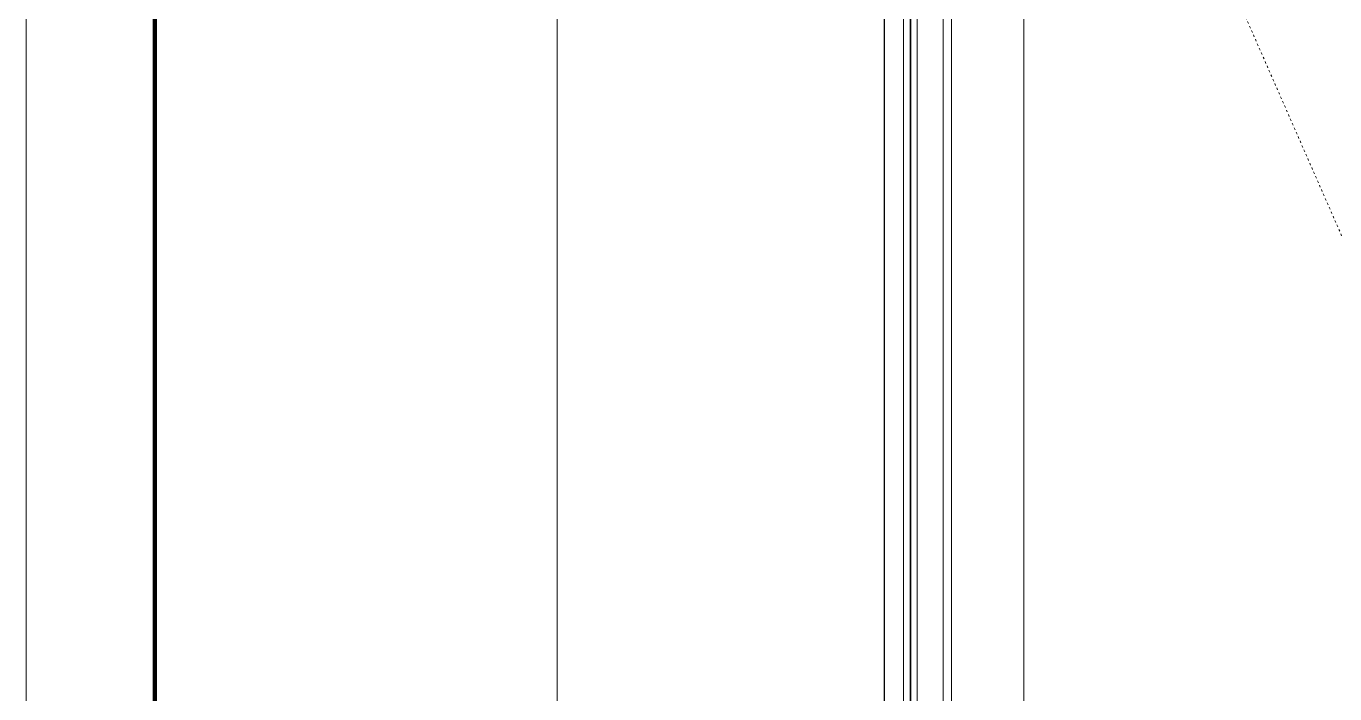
# Model space of a CAD drawing. Extents: x -2749 to 23780, y -1311 to 8245.
# Drawn here: x 13012.5 to 13073.5, y 1762.2 to 1793.4 of the extents above; entities that cross this region are included whole.
import ezdxf

# ---------------------------------------------------------------- set-up
doc = ezdxf.new("R2010")
doc.units = 0
doc.header["$MEASUREMENT"] = 0
doc.linetypes.add('DOT2', pattern=[0.125, 0, -0.125])
doc.linetypes.add('HIDDEN', pattern=[0.375, 0.25, -0.125])
doc.layers.get('0').update_dxf_attribs({"color": 9, "lineweight": 9})
for name, color, linetype, lineweight in [('06C', 9, 'Continuous', 9), ('06D', 9, 'Continuous', 9), ('10', 9, 'Continuous', 9), ('20', 9, 'DOT2', 9), ('40', 9, 'Continuous', 9), ('40B', 9, 'Continuous', 9), ('cam s', 8, 'Continuous', 9)]:
    doc.layers.add(name, color=color, linetype=linetype, lineweight=lineweight)

# ---------------------------------------------------------------- blocks, each defined once
blk = doc.blocks.new('fsdfsfsfsfd')
at = {"layer": '06D'}
for p, q in [((52607.25, -74585.327), (52607.25, -74485.445)), ((52613.74, -74585.314), (52613.74, -74488.072))]:
    blk.add_line(p, q, dxfattribs=at)
at = {"layer": '06D', "elevation": 0}
blk.add_lwpolyline([(52628.999, -74473.859), (52628.999, -74596.731)], dxfattribs=at)
at = {"layer": '20', "elevation": 0}
blk.add_lwpolyline([(52607.49, -74590.872), (52562.943, -74489.432)], dxfattribs=at)
at = {"layer": 'cam s', "lineweight": 20}
for p, q in [((52610.612, -74486.423), (52610.612, -74584.204)), ((52611.012, -74486.423), (52611.012, -74584.204)), ((52612.212, -74486.423), (52612.212, -74583.514)), ((52612.512, -74486.423), (52612.512, -74583.514)), ((52612.55, -74486.423), (52612.55, -74583.514)), ((52612.85, -74486.423), (52612.85, -74583.514))]:
    blk.add_line(p, q, dxfattribs=at)
blk = doc.blocks.new('p-2. kat planı')
at = {"layer": '06C'}
blk.add_lwpolyline([(13012.5, 1124.327), (13012.5, 1124.327), (13012.5, 2865), (16712.5, 2865), (16712.493, 2206.394)], dxfattribs=at)
blk.add_lwpolyline([(13012.5, 1124.327), (13012.5, 1124.327), (13012.5, 2865), (16712.5, 2865), (16712.493, 2206.394)], dxfattribs=at)
at = {"layer": '10', "const_width": 0.2}
blk.add_lwpolyline([(13018.5, 1124.327), (13018.5, 2859), (16706.5, 2859), (16706.5, 2206.394)], dxfattribs=at)
blk.add_lwpolyline([(13018.5, 1124.327), (13018.5, 2859), (16706.5, 2859), (16706.5, 2206.394)], dxfattribs=at)
at = {"layer": '20', "linetype": 'HIDDEN'}
blk.add_lwpolyline([(16671.487, 2158.026, 0.152192), (13054.425, 1065.279, 0.152192)], format="xyb", dxfattribs=at)
at = {"layer": '40'}
blk.add_lwpolyline([(13054.425, 704.149, -0.030791), (13682.752, 1104.544), (13576.464, 1296.454, -0.024013), (14116.777, 1562.653), (14175.158, 1426.959), (14212.085, 1442.777), (14154.086, 1578.715, -0.023167), (14698.586, 1781.775), (14742.744, 1640.763), (14781.905, 1653.342), (14736.686, 1793.872, -0.023228), (15300.092, 1942.429), (15330.546, 1797.881), (15369.843, 1806.215), (15339.157, 1950.68, -0.024001), (15933.76, 2044.81), (15957.627, 1826.735, -0.029535), (16671.447, 1862.427), (16671.447, 2206.094), (16650.5, 2206.094, 0.149972), (13055.865, 1124.027), (13054.425, 1124.027)], format="xyb", close=True, dxfattribs=at)
at = {"layer": '40B'}
blk.add_lwpolyline([(13052.5, 1837.5), (13052.5, 1065.503), (13054.425, 1065.503, -0.152186), (16671.447, 2158.211), (16671.447, 2226.094), (16672.5, 2226.094), (16672.5, 2372.5), (15945, 2372.5), (15945, 2365), (14187.5, 2363), (14187.5, 2825), (13845, 2825), (13845, 1845), (13845, 1837.5)], format="xyb", close=True, dxfattribs=at)
at = {"rotation": 180}
blk.add_blockref('fsdfsfsfsfd', (65666.25, -72772.977), dxfattribs=at)

msp = doc.modelspace()

# ---------------------------------------------------------------- block references
msp.add_blockref('p-2. kat planı', (0, 0))

doc.saveas('drawing.dxf')
